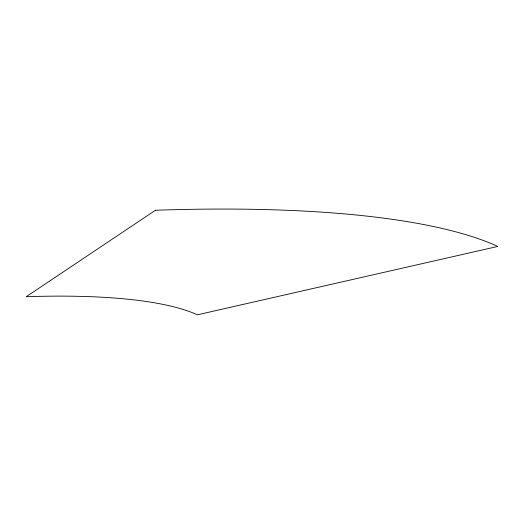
<?xml version="1.0" encoding="UTF-8"?>
<svg xmlns="http://www.w3.org/2000/svg" width="524" height="524" viewBox="0 0 524 524"><rect width="100%" height="100%" fill="white"/><g stroke="black" fill="none" stroke-linecap="round" stroke-linejoin="round"><path stroke-width="0.79" d="M155.445 210.268L26.2 296.728A325.804 74.401 -8.2 0 1 197.391 314.813L497.8 246.431A651.581 148.79 -8.2 0 0 155.445 210.262"/></g></svg>
